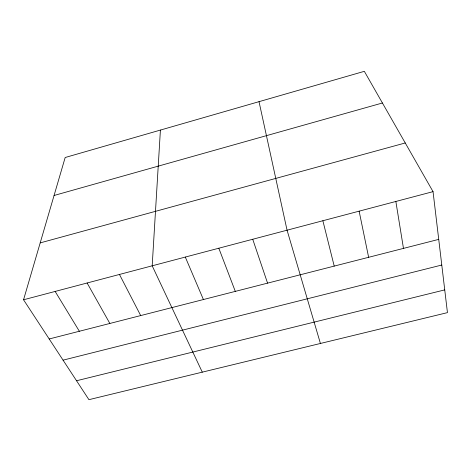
<?xml version="1.0" encoding="UTF-8"?>
<svg xmlns="http://www.w3.org/2000/svg" width="471" height="471" viewBox="0 0 471 471"><rect width="100%" height="100%" fill="white"/><g stroke="black" fill="none" stroke-linecap="round" stroke-linejoin="round"><path stroke-width="0.71" d="M160.411 130.073L152.186 265.809L202.283 372.149M23.55 299.78L65.175 157.508L364.336 71.327L433.043 191.644L447.45 312.626L88.925 399.673L23.55 299.78L433.043 191.644M54.065 195.483L382.417 102.99M40.194 242.895L405.248 142.972M49.196 338.967L438.725 239.38M63.061 360.15L441.78 265.032M76.543 380.756L444.742 289.895M55.148 291.437L79.358 331.26M87.117 282.994L109.855 323.459M119.457 274.452L140.694 315.576M185.303 257.066L203.413 299.544M218.815 248.217L235.306 291.39M252.733 239.256L267.569 283.142M320.421 343.471L287.063 230.195L259.021 101.665M322.87 220.734L334.21 266.103M359.132 211.161L368.634 257.301M395.852 201.464L403.47 248.394"/></g></svg>
